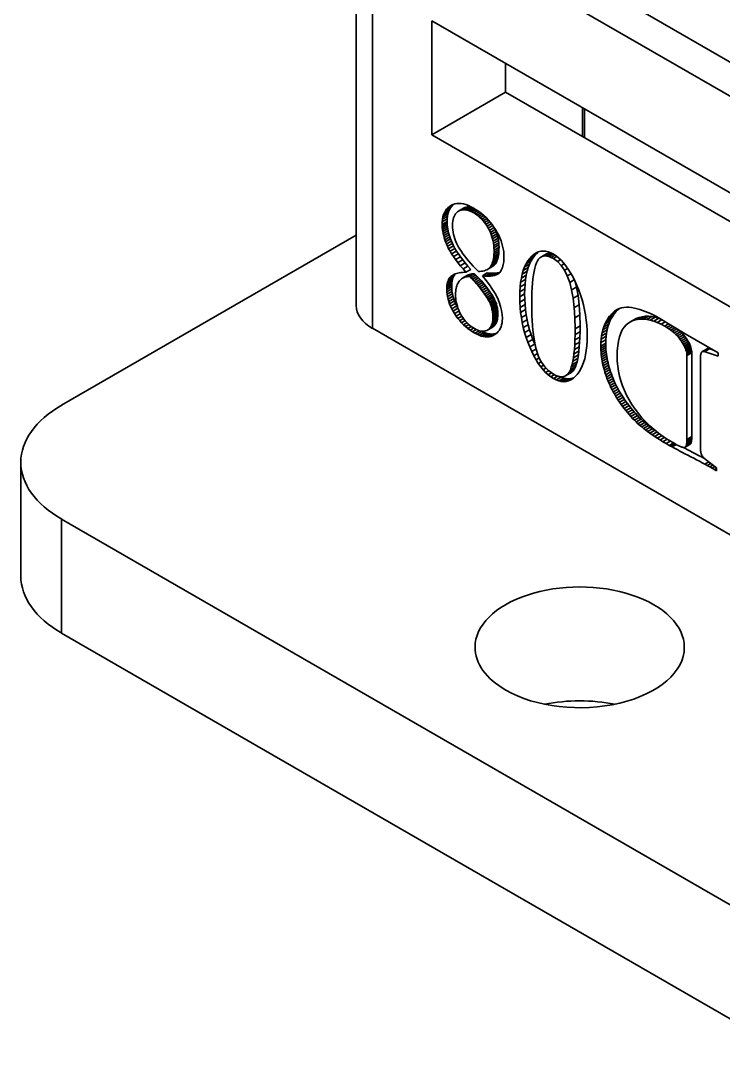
# Model space of a CAD drawing. Header units: millimetres. Extents: x -105 to 105, y -148 to 148.
# Drawn here: x 50.09 to 60.16, y -36.84 to -21.94 of the extents above; entities that cross this region are included whole.
import ezdxf

# ---------------------------------------------------------------- set-up
doc = ezdxf.new("R2010")
doc.units = ezdxf.units.MM
doc.layers.add('粗实线层', color=7, linetype='Continuous', lineweight=35)

msp = doc.modelspace()

# ---------------------------------------------------------------- linework, layer by layer
at = {"layer": '粗实线层', "color": 7, "lineweight": 35, "ltscale": 0.4225}
for p, q in [((54.897, -26.02), (54.897, -19.733)), ((66.233, -25.979), (55.343, -19.692)), ((66.021, -26.346), (55.131, -20.059)), ((55.131, -26.346), (55.131, -20.059)), ((55.98, -23.57), (55.98, -21.937)), ((55.98, -21.937), (65.172, -27.244)), ((57.04, -22.958), (57.04, -22.549)), ((55.98, -23.57), (57.04, -22.958)), ((65.172, -27.653), (57.04, -22.958)), ((58.142, -23.594), (58.142, -23.186)), ((58.172, -23.611), (58.172, -23.203)), ((65.172, -28.877), (55.98, -23.57)), ((56.213, -24.618), (56.283, -24.577)), ((56.235, -24.6), (56.273, -24.577)), ((56.235, -24.6), (56.259, -24.584)), ((56.259, -24.584), (56.286, -24.571)), ((56.264, -24.598), (56.283, -24.577)), ((56.283, -24.577), (56.293, -24.569)), ((56.286, -24.571), (56.313, -24.562)), ((56.313, -24.562), (56.342, -24.557)), ((56.342, -24.557), (56.372, -24.556)), ((56.372, -24.556), (56.404, -24.558)), ((56.404, -24.558), (56.437, -24.563)), ((56.437, -24.563), (56.471, -24.573)), ((56.471, -24.573), (56.506, -24.586)), ((56.506, -24.586), (56.542, -24.603)), ((56.142, -24.747), (56.212, -24.706)), ((56.142, -24.747), (56.151, -24.716)), ((56.151, -24.716), (56.221, -24.675)), ((56.151, -24.716), (56.162, -24.688)), ((56.162, -24.688), (56.233, -24.647)), ((56.162, -24.688), (56.176, -24.662)), ((56.176, -24.662), (56.247, -24.621)), ((56.176, -24.662), (56.193, -24.639)), ((56.193, -24.639), (56.264, -24.598)), ((56.193, -24.639), (56.213, -24.618)), ((56.206, -24.74), (56.212, -24.706)), ((56.212, -24.706), (56.221, -24.675)), ((56.213, -24.618), (56.235, -24.6)), ((56.221, -24.675), (56.233, -24.647)), ((56.233, -24.647), (56.247, -24.621)), ((56.247, -24.621), (56.264, -24.598)), ((56.31, -24.722), (56.301, -24.741)), ((56.322, -24.704), (56.31, -24.722)), ((56.335, -24.689), (56.322, -24.704)), ((56.349, -24.676), (56.335, -24.689)), ((56.366, -24.665), (56.349, -24.676)), ((56.366, -24.665), (56.436, -24.624)), ((56.383, -24.656), (56.366, -24.665)), ((56.383, -24.656), (56.454, -24.615)), ((56.402, -24.65), (56.383, -24.656)), ((56.402, -24.65), (56.473, -24.609)), ((56.422, -24.646), (56.402, -24.65)), ((56.422, -24.646), (56.492, -24.605)), ((56.442, -24.645), (56.422, -24.646)), ((56.454, -24.615), (56.436, -24.624)), ((56.442, -24.645), (56.513, -24.604)), ((56.463, -24.646), (56.442, -24.645)), ((56.473, -24.609), (56.454, -24.615)), ((56.463, -24.646), (56.534, -24.605)), ((56.485, -24.65), (56.463, -24.646)), ((56.492, -24.605), (56.473, -24.609)), ((56.485, -24.65), (56.556, -24.609)), ((56.508, -24.656), (56.485, -24.65)), ((56.513, -24.604), (56.492, -24.605)), ((56.508, -24.656), (56.579, -24.615)), ((56.532, -24.665), (56.508, -24.656)), ((56.534, -24.605), (56.513, -24.604)), ((56.532, -24.665), (56.592, -24.63)), ((56.557, -24.676), (56.532, -24.665)), ((56.556, -24.609), (56.534, -24.605)), ((56.542, -24.603), (56.58, -24.623)), ((56.557, -24.676), (56.614, -24.643)), ((56.583, -24.69), (56.557, -24.676)), ((56.58, -24.623), (56.619, -24.647)), ((56.583, -24.69), (56.637, -24.659)), ((56.607, -24.705), (56.583, -24.69)), ((56.607, -24.705), (56.66, -24.675)), ((56.631, -24.722), (56.607, -24.705)), ((56.619, -24.647), (56.657, -24.672)), ((56.631, -24.722), (56.683, -24.692)), ((56.654, -24.74), (56.631, -24.722)), ((56.654, -24.74), (56.706, -24.71)), ((56.657, -24.672), (56.692, -24.699)), ((56.676, -24.76), (56.729, -24.73)), ((56.692, -24.699), (56.727, -24.728)), ((56.727, -24.728), (56.759, -24.758)), ((56.13, -24.856), (56.201, -24.815)), ((56.13, -24.856), (56.131, -24.817)), ((56.13, -24.881), (56.201, -24.84)), ((56.13, -24.881), (56.13, -24.856)), ((56.132, -24.906), (56.13, -24.881)), ((56.131, -24.817), (56.202, -24.776)), ((56.131, -24.817), (56.135, -24.781)), ((56.132, -24.906), (56.203, -24.865)), ((56.135, -24.781), (56.206, -24.74)), ((56.135, -24.781), (56.142, -24.747)), ((56.201, -24.815), (56.202, -24.776)), ((56.201, -24.84), (56.201, -24.815)), ((56.203, -24.865), (56.201, -24.84)), ((56.202, -24.776), (56.206, -24.74)), ((56.206, -24.892), (56.203, -24.865)), ((56.28, -24.84), (56.279, -24.871)), ((56.279, -24.871), (56.28, -24.903)), ((56.283, -24.812), (56.28, -24.84)), ((56.287, -24.787), (56.283, -24.812)), ((56.293, -24.763), (56.287, -24.787)), ((56.301, -24.741), (56.293, -24.763)), ((56.676, -24.76), (56.654, -24.74)), ((56.698, -24.781), (56.676, -24.76)), ((56.698, -24.781), (56.751, -24.75)), ((56.718, -24.804), (56.698, -24.781)), ((56.718, -24.804), (56.773, -24.772)), ((56.738, -24.828), (56.718, -24.804)), ((56.738, -24.828), (56.795, -24.795)), ((56.756, -24.854), (56.738, -24.828)), ((56.756, -24.854), (56.816, -24.82)), ((56.774, -24.881), (56.756, -24.854)), ((56.759, -24.758), (56.79, -24.79)), ((56.774, -24.881), (56.837, -24.845)), ((56.791, -24.91), (56.774, -24.881)), ((56.79, -24.79), (56.819, -24.823)), ((56.791, -24.91), (56.862, -24.869)), ((56.819, -24.823), (56.847, -24.858)), ((56.847, -24.858), (56.873, -24.895)), ((50.676, -27.448), (54.897, -25.012)), ((56.135, -24.933), (56.132, -24.906)), ((56.135, -24.933), (56.206, -24.892)), ((56.14, -24.96), (56.135, -24.933)), ((56.14, -24.96), (56.21, -24.919)), ((56.145, -24.988), (56.14, -24.96)), ((56.145, -24.988), (56.216, -24.947)), ((56.152, -25.016), (56.145, -24.988)), ((56.152, -25.016), (56.223, -24.975)), ((56.16, -25.045), (56.152, -25.016)), ((56.16, -25.045), (56.231, -25.005)), ((56.21, -24.919), (56.206, -24.892)), ((56.216, -24.947), (56.21, -24.919)), ((56.223, -24.975), (56.216, -24.947)), ((56.231, -25.005), (56.223, -24.975)), ((56.24, -25.035), (56.231, -25.005)), ((56.28, -24.903), (56.283, -24.936)), ((56.283, -24.936), (56.287, -24.968)), ((56.287, -24.968), (56.293, -24.999)), ((56.293, -24.999), (56.301, -25.031)), ((56.301, -25.031), (56.31, -25.062)), ((56.807, -24.94), (56.791, -24.91)), ((56.807, -24.94), (56.878, -24.899)), ((56.821, -24.97), (56.807, -24.94)), ((56.821, -24.97), (56.892, -24.929)), ((56.834, -25.001), (56.821, -24.97)), ((56.834, -25.001), (56.904, -24.96)), ((56.844, -25.032), (56.834, -25.001)), ((56.844, -25.032), (56.915, -24.991)), ((56.853, -25.063), (56.844, -25.032)), ((56.853, -25.063), (56.924, -25.022)), ((56.873, -24.895), (56.898, -24.934)), ((56.892, -24.929), (56.882, -24.909)), ((56.904, -24.96), (56.892, -24.929)), ((56.898, -24.934), (56.92, -24.973)), ((56.915, -24.991), (56.904, -24.96)), ((56.924, -25.022), (56.915, -24.991)), ((56.92, -24.973), (56.941, -25.012)), ((56.932, -25.054), (56.924, -25.022)), ((56.941, -25.012), (56.958, -25.051)), ((56.169, -25.075), (56.16, -25.045)), ((56.169, -25.075), (56.24, -25.035)), ((56.18, -25.106), (56.169, -25.075)), ((56.18, -25.106), (56.251, -25.065)), ((56.192, -25.137), (56.18, -25.106)), ((56.192, -25.137), (56.262, -25.097)), ((56.205, -25.17), (56.192, -25.137)), ((56.205, -25.17), (56.276, -25.129)), ((56.222, -25.204), (56.205, -25.17)), ((56.222, -25.204), (56.293, -25.164)), ((56.251, -25.065), (56.24, -25.035)), ((56.262, -25.097), (56.251, -25.065)), ((56.276, -25.129), (56.262, -25.097)), ((56.293, -25.164), (56.276, -25.129)), ((56.313, -25.2), (56.293, -25.164)), ((56.31, -25.062), (56.322, -25.093)), ((56.322, -25.093), (56.335, -25.123)), ((56.335, -25.123), (56.349, -25.153)), ((56.349, -25.153), (56.366, -25.183)), ((56.861, -25.095), (56.853, -25.063)), ((56.861, -25.095), (56.932, -25.054)), ((56.867, -25.127), (56.861, -25.095)), ((56.867, -25.127), (56.937, -25.086)), ((56.871, -25.159), (56.867, -25.127)), ((56.871, -25.159), (56.942, -25.118)), ((56.873, -25.192), (56.871, -25.159)), ((56.873, -25.192), (56.944, -25.151)), ((56.937, -25.086), (56.932, -25.054)), ((56.942, -25.118), (56.937, -25.086)), ((56.944, -25.151), (56.942, -25.118)), ((56.945, -25.184), (56.944, -25.151)), ((56.958, -25.051), (56.974, -25.09)), ((56.974, -25.09), (56.987, -25.129)), ((56.987, -25.129), (56.997, -25.168)), ((56.997, -25.168), (57.006, -25.207)), ((56.243, -25.241), (56.222, -25.204)), ((56.243, -25.241), (56.313, -25.2)), ((56.266, -25.278), (56.243, -25.241)), ((56.266, -25.278), (56.337, -25.238)), ((56.292, -25.318), (56.266, -25.278)), ((56.292, -25.318), (56.363, -25.277)), ((56.322, -25.359), (56.292, -25.318)), ((56.337, -25.238), (56.313, -25.2)), ((56.322, -25.359), (56.392, -25.319)), ((56.363, -25.277), (56.337, -25.238)), ((56.392, -25.319), (56.363, -25.277)), ((56.366, -25.183), (56.384, -25.213)), ((56.384, -25.213), (56.405, -25.245)), ((56.425, -25.362), (56.392, -25.319)), ((56.405, -25.245), (56.428, -25.277)), ((56.428, -25.277), (56.453, -25.31)), ((56.453, -25.31), (56.48, -25.344)), ((56.861, -25.368), (56.932, -25.327)), ((56.866, -25.343), (56.937, -25.302)), ((56.866, -25.343), (56.869, -25.316)), ((56.869, -25.316), (56.94, -25.276)), ((56.869, -25.316), (56.872, -25.288)), ((56.872, -25.288), (56.943, -25.247)), ((56.872, -25.288), (56.874, -25.257)), ((56.874, -25.225), (56.873, -25.192)), ((56.874, -25.225), (56.945, -25.184)), ((56.874, -25.257), (56.944, -25.217)), ((56.874, -25.257), (56.874, -25.225)), ((56.926, -25.35), (56.932, -25.327)), ((56.932, -25.327), (56.937, -25.302)), ((56.937, -25.302), (56.94, -25.276)), ((56.94, -25.276), (56.943, -25.247)), ((56.943, -25.247), (56.944, -25.217)), ((56.944, -25.217), (56.945, -25.184)), ((57.006, -25.207), (57.012, -25.246)), ((57.012, -25.246), (57.015, -25.285)), ((57.015, -25.285), (57.016, -25.324)), ((57.016, -25.324), (57.016, -25.347)), ((57.385, -25.343), (57.456, -25.303)), ((57.385, -25.343), (57.414, -25.312)), ((57.414, -25.312), (57.485, -25.271)), ((57.414, -25.312), (57.444, -25.286)), ((57.428, -25.339), (57.456, -25.303)), ((57.444, -25.286), (57.493, -25.258)), ((57.444, -25.286), (57.476, -25.265)), ((57.456, -25.303), (57.485, -25.271)), ((57.476, -25.265), (57.508, -25.251)), ((57.485, -25.271), (57.508, -25.251)), ((57.508, -25.251), (57.542, -25.242)), ((57.553, -25.32), (57.532, -25.334)), ((57.542, -25.242), (57.576, -25.239)), ((57.553, -25.32), (57.624, -25.279)), ((57.577, -25.311), (57.553, -25.32)), ((57.576, -25.239), (57.612, -25.242)), ((57.577, -25.311), (57.647, -25.271)), ((57.602, -25.308), (57.577, -25.311)), ((57.602, -25.308), (57.673, -25.267)), ((57.63, -25.31), (57.602, -25.308)), ((57.612, -25.242), (57.649, -25.25)), ((57.647, -25.271), (57.624, -25.279)), ((57.63, -25.31), (57.7, -25.269)), ((57.659, -25.317), (57.63, -25.31)), ((57.673, -25.267), (57.647, -25.271)), ((57.649, -25.25), (57.686, -25.264)), ((57.659, -25.317), (57.72, -25.282)), ((57.691, -25.329), (57.659, -25.317)), ((57.7, -25.269), (57.673, -25.267)), ((57.686, -25.264), (57.725, -25.284)), ((57.691, -25.329), (57.746, -25.297)), ((57.725, -25.347), (57.691, -25.329)), ((57.725, -25.284), (57.763, -25.308)), ((57.725, -25.347), (57.775, -25.318)), ((57.763, -25.308), (57.799, -25.337)), ((56.354, -25.403), (56.322, -25.359)), ((56.354, -25.403), (56.425, -25.362)), ((56.39, -25.448), (56.354, -25.403)), ((56.39, -25.448), (56.461, -25.407)), ((56.429, -25.494), (56.39, -25.448)), ((56.461, -25.407), (56.425, -25.362)), ((56.429, -25.494), (56.5, -25.453)), ((56.5, -25.453), (56.461, -25.407)), ((56.48, -25.344), (56.509, -25.379)), ((56.542, -25.502), (56.5, -25.453)), ((56.509, -25.379), (56.541, -25.416)), ((56.541, -25.416), (56.575, -25.453)), ((56.575, -25.453), (56.611, -25.491)), ((56.769, -25.506), (56.84, -25.465)), ((56.785, -25.497), (56.855, -25.456)), ((56.798, -25.487), (56.869, -25.446)), ((56.798, -25.487), (56.811, -25.475)), ((56.811, -25.475), (56.882, -25.434)), ((56.811, -25.475), (56.822, -25.462)), ((56.822, -25.462), (56.893, -25.421)), ((56.822, -25.462), (56.832, -25.447)), ((56.832, -25.447), (56.903, -25.406)), ((56.832, -25.447), (56.841, -25.43)), ((56.84, -25.465), (56.855, -25.456)), ((56.841, -25.43), (56.912, -25.389)), ((56.841, -25.43), (56.849, -25.411)), ((56.849, -25.411), (56.919, -25.37)), ((56.849, -25.411), (56.855, -25.39)), ((56.855, -25.39), (56.926, -25.35)), ((56.855, -25.39), (56.861, -25.368)), ((56.855, -25.456), (56.869, -25.446)), ((56.861, -25.368), (56.866, -25.343)), ((56.869, -25.446), (56.882, -25.434)), ((56.882, -25.434), (56.893, -25.421)), ((56.893, -25.421), (56.903, -25.406)), ((56.903, -25.406), (56.912, -25.389)), ((56.912, -25.389), (56.919, -25.37)), ((56.919, -25.37), (56.926, -25.35)), ((56.993, -25.473), (56.986, -25.492)), ((56.999, -25.453), (56.993, -25.473)), ((57.005, -25.433), (56.999, -25.453)), ((57.009, -25.413), (57.005, -25.433)), ((57.012, -25.391), (57.009, -25.413)), ((57.014, -25.369), (57.012, -25.391)), ((57.016, -25.347), (57.014, -25.369)), ((57.293, -25.515), (57.312, -25.466)), ((57.293, -25.515), (57.364, -25.474)), ((57.312, -25.466), (57.333, -25.421)), ((57.312, -25.466), (57.383, -25.425)), ((57.333, -25.421), (57.358, -25.38)), ((57.333, -25.421), (57.404, -25.38)), ((57.348, -25.527), (57.364, -25.474)), ((57.358, -25.38), (57.428, -25.339)), ((57.358, -25.38), (57.385, -25.343)), ((57.364, -25.474), (57.383, -25.425)), ((57.383, -25.425), (57.404, -25.38)), ((57.404, -25.38), (57.428, -25.339)), ((57.469, -25.443), (57.458, -25.483)), ((57.482, -25.408), (57.469, -25.443)), ((57.497, -25.378), (57.482, -25.408)), ((57.513, -25.353), (57.497, -25.378)), ((57.532, -25.334), (57.513, -25.353)), ((57.784, -25.389), (57.725, -25.347)), ((57.784, -25.389), (57.828, -25.364)), ((57.837, -25.444), (57.784, -25.389)), ((57.799, -25.337), (57.835, -25.37)), ((57.835, -25.37), (57.87, -25.408)), ((57.837, -25.444), (57.879, -25.42)), ((57.883, -25.513), (57.837, -25.444)), ((57.87, -25.408), (57.904, -25.45)), ((57.904, -25.45), (57.937, -25.498)), ((56.214, -25.666), (56.285, -25.625)), ((56.222, -25.647), (56.293, -25.606)), ((56.231, -25.63), (56.302, -25.589)), ((56.231, -25.63), (56.242, -25.615)), ((56.242, -25.615), (56.312, -25.575)), ((56.242, -25.615), (56.254, -25.603)), ((56.254, -25.603), (56.317, -25.566)), ((56.254, -25.603), (56.267, -25.592)), ((56.267, -25.592), (56.296, -25.575)), ((56.267, -25.592), (56.282, -25.582)), ((56.278, -25.646), (56.285, -25.625)), ((56.282, -25.582), (56.298, -25.574)), ((56.285, -25.625), (56.293, -25.606)), ((56.293, -25.606), (56.302, -25.589)), ((56.298, -25.574), (56.316, -25.567)), ((56.302, -25.589), (56.312, -25.575)), ((56.312, -25.575), (56.325, -25.562)), ((56.316, -25.567), (56.334, -25.56)), ((56.334, -25.56), (56.354, -25.555)), ((56.354, -25.555), (56.375, -25.55)), ((56.375, -25.55), (56.397, -25.547)), ((56.397, -25.547), (56.421, -25.544)), ((56.423, -25.627), (56.409, -25.636)), ((56.421, -25.544), (56.445, -25.543)), ((56.423, -25.627), (56.494, -25.586)), ((56.437, -25.62), (56.423, -25.627)), ((56.471, -25.543), (56.429, -25.494)), ((56.437, -25.62), (56.508, -25.579)), ((56.453, -25.614), (56.437, -25.62)), ((56.445, -25.543), (56.471, -25.543)), ((56.453, -25.614), (56.524, -25.573)), ((56.469, -25.61), (56.453, -25.614)), ((56.469, -25.61), (56.54, -25.569)), ((56.486, -25.607), (56.469, -25.61)), ((56.471, -25.543), (56.542, -25.502)), ((56.486, -25.607), (56.557, -25.566)), ((56.504, -25.605), (56.486, -25.607)), ((56.508, -25.579), (56.494, -25.586)), ((56.504, -25.605), (56.575, -25.565)), ((56.523, -25.605), (56.504, -25.605)), ((56.524, -25.573), (56.508, -25.579)), ((56.523, -25.605), (56.594, -25.565)), ((56.543, -25.624), (56.523, -25.605)), ((56.54, -25.569), (56.524, -25.573)), ((56.557, -25.566), (56.54, -25.569)), ((56.543, -25.624), (56.614, -25.583)), ((56.563, -25.643), (56.543, -25.624)), ((56.575, -25.565), (56.557, -25.566)), ((56.563, -25.643), (56.634, -25.602)), ((56.594, -25.565), (56.575, -25.565)), ((56.583, -25.663), (56.653, -25.623)), ((56.614, -25.583), (56.594, -25.565)), ((56.611, -25.491), (56.649, -25.53)), ((56.634, -25.602), (56.614, -25.583)), ((56.653, -25.623), (56.634, -25.602)), ((56.649, -25.53), (56.672, -25.53)), ((56.673, -25.644), (56.653, -25.623)), ((56.672, -25.53), (56.695, -25.528)), ((56.695, -25.528), (56.715, -25.525)), ((56.706, -25.593), (56.777, -25.552)), ((56.747, -25.596), (56.706, -25.593)), ((56.706, -25.593), (56.76, -25.659)), ((56.715, -25.525), (56.735, -25.52)), ((56.735, -25.52), (56.753, -25.514)), ((56.747, -25.596), (56.818, -25.555)), ((56.785, -25.597), (56.747, -25.596)), ((56.753, -25.514), (56.769, -25.506)), ((56.769, -25.506), (56.785, -25.497)), ((56.818, -25.555), (56.777, -25.552)), ((56.785, -25.497), (56.798, -25.487)), ((56.785, -25.597), (56.856, -25.556)), ((56.82, -25.596), (56.785, -25.597)), ((56.856, -25.556), (56.818, -25.555)), ((56.82, -25.596), (56.891, -25.555)), ((56.852, -25.593), (56.82, -25.596)), ((56.852, -25.593), (56.922, -25.552)), ((56.879, -25.587), (56.852, -25.593)), ((56.891, -25.555), (56.856, -25.556)), ((56.879, -25.587), (56.95, -25.546)), ((56.904, -25.579), (56.879, -25.587)), ((56.922, -25.552), (56.891, -25.555)), ((56.904, -25.579), (56.946, -25.555)), ((56.925, -25.57), (56.904, -25.579)), ((56.95, -25.546), (56.922, -25.552)), ((56.943, -25.558), (56.925, -25.57)), ((56.958, -25.544), (56.943, -25.558)), ((56.958, -25.544), (56.95, -25.546)), ((56.969, -25.527), (56.958, -25.544)), ((56.978, -25.51), (56.969, -25.527)), ((56.986, -25.492), (56.978, -25.51)), ((57.254, -25.686), (57.265, -25.625)), ((57.265, -25.625), (57.277, -25.568)), ((57.265, -25.625), (57.335, -25.584)), ((57.277, -25.568), (57.293, -25.515)), ((57.277, -25.568), (57.348, -25.527)), ((57.325, -25.645), (57.335, -25.584)), ((57.335, -25.584), (57.348, -25.527)), ((57.439, -25.579), (57.431, -25.635)), ((57.448, -25.529), (57.439, -25.579)), ((57.458, -25.483), (57.448, -25.529)), ((57.883, -25.513), (57.929, -25.486)), ((57.924, -25.594), (57.883, -25.513)), ((57.924, -25.594), (57.977, -25.563)), ((57.958, -25.688), (57.924, -25.594)), ((57.937, -25.498), (57.97, -25.549)), ((57.97, -25.549), (58.001, -25.605)), ((58.001, -25.605), (58.032, -25.666)), ((56.196, -25.789), (56.267, -25.748)), ((56.196, -25.789), (56.197, -25.76)), ((56.197, -25.76), (56.268, -25.719)), ((56.197, -25.76), (56.199, -25.734)), ((56.199, -25.734), (56.27, -25.693)), ((56.199, -25.734), (56.203, -25.709)), ((56.203, -25.709), (56.273, -25.668)), ((56.203, -25.709), (56.208, -25.686)), ((56.208, -25.686), (56.278, -25.646)), ((56.208, -25.686), (56.214, -25.666)), ((56.214, -25.666), (56.222, -25.647)), ((56.222, -25.647), (56.231, -25.63)), ((56.267, -25.748), (56.268, -25.719)), ((56.268, -25.782), (56.267, -25.748)), ((56.268, -25.719), (56.27, -25.693)), ((56.27, -25.693), (56.273, -25.668)), ((56.273, -25.668), (56.278, -25.646)), ((56.33, -25.772), (56.327, -25.792)), ((56.335, -25.753), (56.33, -25.772)), ((56.341, -25.735), (56.335, -25.753)), ((56.347, -25.717), (56.341, -25.735)), ((56.355, -25.701), (56.347, -25.717)), ((56.364, -25.686), (56.355, -25.701)), ((56.374, -25.671), (56.364, -25.686)), ((56.385, -25.658), (56.374, -25.671)), ((56.397, -25.646), (56.385, -25.658)), ((56.409, -25.636), (56.397, -25.646)), ((56.583, -25.663), (56.563, -25.643)), ((56.602, -25.684), (56.583, -25.663)), ((56.602, -25.684), (56.673, -25.644)), ((56.622, -25.706), (56.602, -25.684)), ((56.622, -25.706), (56.693, -25.665)), ((56.642, -25.729), (56.622, -25.706)), ((56.642, -25.729), (56.712, -25.688)), ((56.661, -25.752), (56.642, -25.729)), ((56.661, -25.752), (56.732, -25.712)), ((56.68, -25.777), (56.661, -25.752)), ((56.693, -25.665), (56.673, -25.644)), ((56.68, -25.777), (56.751, -25.736)), ((56.7, -25.802), (56.68, -25.777)), ((56.712, -25.688), (56.693, -25.665)), ((56.7, -25.802), (56.77, -25.761)), ((56.732, -25.712), (56.712, -25.688)), ((56.751, -25.736), (56.732, -25.712)), ((56.77, -25.761), (56.751, -25.736)), ((56.76, -25.659), (56.809, -25.723)), ((56.79, -25.787), (56.77, -25.761)), ((56.809, -25.723), (56.852, -25.787)), ((57.243, -25.821), (57.247, -25.751)), ((57.247, -25.751), (57.254, -25.686)), ((57.247, -25.751), (57.318, -25.711)), ((57.254, -25.686), (57.325, -25.645)), ((57.314, -25.78), (57.318, -25.711)), ((57.318, -25.711), (57.325, -25.645)), ((57.421, -25.763), (57.417, -25.835)), ((57.425, -25.697), (57.421, -25.763)), ((57.431, -25.635), (57.425, -25.697)), ((57.958, -25.688), (58.029, -25.647)), ((57.986, -25.795), (57.958, -25.688)), ((57.986, -25.795), (58.057, -25.754)), ((58.032, -25.666), (58.062, -25.731)), ((58.057, -25.754), (58.036, -25.675)), ((58.078, -25.874), (58.057, -25.754)), ((58.062, -25.731), (58.09, -25.799)), ((56.197, -25.823), (56.196, -25.789)), ((56.197, -25.823), (56.268, -25.782)), ((56.201, -25.857), (56.197, -25.823)), ((56.201, -25.857), (56.271, -25.816)), ((56.206, -25.891), (56.201, -25.857)), ((56.206, -25.891), (56.277, -25.85)), ((56.214, -25.926), (56.206, -25.891)), ((56.214, -25.926), (56.285, -25.885)), ((56.224, -25.96), (56.214, -25.926)), ((56.224, -25.96), (56.295, -25.919)), ((56.271, -25.816), (56.268, -25.782)), ((56.277, -25.85), (56.271, -25.816)), ((56.285, -25.885), (56.277, -25.85)), ((56.295, -25.919), (56.285, -25.885)), ((56.307, -25.954), (56.295, -25.919)), ((56.324, -25.814), (56.322, -25.836)), ((56.322, -25.836), (56.322, -25.859)), ((56.322, -25.859), (56.323, -25.888)), ((56.323, -25.888), (56.325, -25.916)), ((56.327, -25.792), (56.324, -25.814)), ((56.325, -25.916), (56.328, -25.945)), ((56.719, -25.828), (56.7, -25.802)), ((56.719, -25.828), (56.79, -25.787)), ((56.737, -25.854), (56.719, -25.828)), ((56.737, -25.854), (56.808, -25.813)), ((56.754, -25.879), (56.737, -25.854)), ((56.754, -25.879), (56.825, -25.838)), ((56.77, -25.902), (56.754, -25.879)), ((56.77, -25.902), (56.84, -25.861)), ((56.784, -25.925), (56.77, -25.902)), ((56.784, -25.925), (56.854, -25.884)), ((56.796, -25.946), (56.784, -25.925)), ((56.808, -25.813), (56.79, -25.787)), ((56.796, -25.946), (56.867, -25.906)), ((56.807, -25.967), (56.878, -25.926)), ((56.825, -25.838), (56.808, -25.813)), ((56.84, -25.861), (56.825, -25.838)), ((56.854, -25.884), (56.84, -25.861)), ((56.852, -25.787), (56.889, -25.849)), ((56.867, -25.906), (56.854, -25.884)), ((56.878, -25.926), (56.867, -25.906)), ((56.887, -25.945), (56.878, -25.926)), ((56.889, -25.849), (56.921, -25.911)), ((56.921, -25.911), (56.947, -25.972)), ((57.242, -25.894), (57.243, -25.821)), ((57.242, -25.894), (57.312, -25.853)), ((57.243, -25.97), (57.242, -25.894)), ((57.243, -25.821), (57.314, -25.78)), ((57.312, -25.853), (57.314, -25.78)), ((57.314, -25.929), (57.312, -25.853)), ((57.417, -25.835), (57.415, -25.912)), ((57.415, -25.912), (57.415, -25.994)), ((58.008, -25.915), (57.986, -25.795)), ((58.008, -25.915), (58.078, -25.874)), ((58.023, -26.048), (58.008, -25.915)), ((58.094, -26.007), (58.078, -25.874)), ((58.09, -25.799), (58.115, -25.868)), ((58.115, -25.868), (58.137, -25.938)), ((56.236, -25.995), (56.224, -25.96)), ((56.236, -25.995), (56.307, -25.954)), ((56.251, -26.03), (56.236, -25.995)), ((56.251, -26.03), (56.322, -25.989)), ((56.268, -26.065), (56.251, -26.03)), ((56.268, -26.065), (56.338, -26.024)), ((56.286, -26.1), (56.268, -26.065)), ((56.286, -26.1), (56.357, -26.059)), ((56.322, -25.989), (56.307, -25.954)), ((56.338, -26.024), (56.322, -25.989)), ((56.328, -25.945), (56.333, -25.973)), ((56.333, -25.973), (56.34, -26.001)), ((56.357, -26.059), (56.338, -26.024)), ((56.34, -26.001), (56.348, -26.03)), ((56.348, -26.03), (56.357, -26.057)), ((56.357, -26.057), (56.368, -26.085)), ((56.807, -25.967), (56.796, -25.946)), ((56.817, -25.986), (56.807, -25.967)), ((56.817, -25.986), (56.887, -25.945)), ((56.825, -26.005), (56.817, -25.986)), ((56.825, -26.005), (56.895, -25.964)), ((56.831, -26.022), (56.825, -26.005)), ((56.831, -26.022), (56.902, -25.981)), ((56.836, -26.038), (56.831, -26.022)), ((56.836, -26.038), (56.907, -25.997)), ((56.84, -26.053), (56.836, -26.038)), ((56.84, -26.053), (56.911, -26.013)), ((56.844, -26.069), (56.84, -26.053)), ((56.844, -26.069), (56.915, -26.028)), ((56.847, -26.084), (56.844, -26.069)), ((56.847, -26.084), (56.918, -26.043)), ((56.85, -26.099), (56.921, -26.058)), ((56.852, -26.114), (56.923, -26.073)), ((56.895, -25.964), (56.887, -25.945)), ((56.902, -25.981), (56.895, -25.964)), ((56.907, -25.997), (56.902, -25.981)), ((56.911, -26.013), (56.907, -25.997)), ((56.915, -26.028), (56.911, -26.013)), ((56.918, -26.043), (56.915, -26.028)), ((56.921, -26.058), (56.918, -26.043)), ((56.923, -26.073), (56.921, -26.058)), ((56.925, -26.087), (56.923, -26.073)), ((56.947, -25.972), (56.967, -26.031)), ((56.967, -26.031), (56.981, -26.09)), ((57.243, -25.97), (57.314, -25.929)), ((57.247, -26.045), (57.243, -25.97)), ((57.247, -26.045), (57.318, -26.004)), ((57.254, -26.119), (57.247, -26.045)), ((57.318, -26.004), (57.314, -25.929)), ((57.325, -26.078), (57.318, -26.004)), ((57.415, -25.994), (57.415, -26.077)), ((58.023, -26.048), (58.094, -26.007)), ((58.033, -26.194), (58.023, -26.048)), ((58.103, -26.153), (58.094, -26.007)), ((58.137, -25.938), (58.156, -26.009)), ((58.156, -26.009), (58.172, -26.081)), ((58.607, -26.096), (58.654, -26.069)), ((58.637, -26.077), (58.668, -26.063)), ((58.649, -26.079), (58.67, -26.062)), ((58.668, -26.063), (58.701, -26.052)), ((58.701, -26.052), (58.735, -26.045)), ((58.735, -26.045), (58.771, -26.042)), ((58.771, -26.042), (58.808, -26.044)), ((58.808, -26.044), (58.846, -26.049)), ((58.846, -26.049), (58.886, -26.057)), ((58.886, -26.057), (58.925, -26.066)), ((58.925, -26.066), (58.963, -26.077)), ((56.308, -26.135), (56.286, -26.1)), ((56.308, -26.135), (56.378, -26.094)), ((56.331, -26.17), (56.308, -26.135)), ((56.331, -26.17), (56.391, -26.135)), ((56.355, -26.203), (56.331, -26.17)), ((56.355, -26.203), (56.412, -26.17)), ((56.381, -26.234), (56.355, -26.203)), ((56.368, -26.085), (56.38, -26.113)), ((56.38, -26.113), (56.394, -26.14)), ((56.381, -26.234), (56.434, -26.204)), ((56.394, -26.14), (56.409, -26.167)), ((56.409, -26.167), (56.425, -26.192)), ((56.425, -26.192), (56.443, -26.216)), ((56.443, -26.216), (56.461, -26.239)), ((56.85, -26.099), (56.847, -26.084)), ((56.852, -26.114), (56.85, -26.099)), ((56.851, -26.257), (56.922, -26.216)), ((56.854, -26.128), (56.852, -26.114)), ((56.854, -26.128), (56.925, -26.087)), ((56.856, -26.142), (56.854, -26.128)), ((56.855, -26.235), (56.925, -26.194)), ((56.855, -26.235), (56.857, -26.21)), ((56.856, -26.142), (56.926, -26.102)), ((56.857, -26.157), (56.856, -26.142)), ((56.857, -26.157), (56.927, -26.116)), ((56.857, -26.171), (56.928, -26.13)), ((56.857, -26.171), (56.857, -26.157)), ((56.857, -26.21), (56.928, -26.17)), ((56.858, -26.184), (56.857, -26.171)), ((56.857, -26.21), (56.858, -26.184)), ((56.858, -26.184), (56.928, -26.144)), ((56.917, -26.237), (56.922, -26.216)), ((56.922, -26.216), (56.925, -26.194)), ((56.926, -26.102), (56.925, -26.087)), ((56.925, -26.194), (56.928, -26.17)), ((56.927, -26.116), (56.926, -26.102)), ((56.928, -26.13), (56.927, -26.116)), ((56.928, -26.144), (56.928, -26.13)), ((56.928, -26.17), (56.928, -26.144)), ((56.981, -26.09), (56.99, -26.148)), ((56.99, -26.148), (56.993, -26.205)), ((56.993, -26.205), (56.992, -26.238)), ((57.254, -26.119), (57.325, -26.078)), ((57.265, -26.192), (57.254, -26.119)), ((57.265, -26.192), (57.335, -26.151)), ((57.277, -26.264), (57.265, -26.192)), ((57.277, -26.264), (57.348, -26.223)), ((57.335, -26.151), (57.325, -26.078)), ((57.348, -26.223), (57.335, -26.151)), ((57.364, -26.295), (57.348, -26.223)), ((57.415, -26.077), (57.417, -26.157)), ((57.417, -26.157), (57.421, -26.232)), ((58.033, -26.194), (58.103, -26.153)), ((58.036, -26.353), (58.033, -26.194)), ((58.106, -26.312), (58.103, -26.153)), ((58.172, -26.081), (58.185, -26.153)), ((58.185, -26.153), (58.195, -26.227)), ((58.482, -26.247), (58.553, -26.207)), ((58.482, -26.247), (58.503, -26.212)), ((58.503, -26.212), (58.574, -26.171)), ((58.503, -26.212), (58.526, -26.178)), ((58.526, -26.178), (58.597, -26.137)), ((58.526, -26.178), (58.552, -26.146)), ((58.534, -26.244), (58.553, -26.207)), ((58.552, -26.146), (58.622, -26.106)), ((58.552, -26.146), (58.579, -26.119)), ((58.553, -26.207), (58.574, -26.171)), ((58.574, -26.171), (58.597, -26.137)), ((58.579, -26.119), (58.649, -26.079)), ((58.579, -26.119), (58.607, -26.096)), ((58.597, -26.137), (58.622, -26.106)), ((58.607, -26.096), (58.637, -26.077)), ((58.622, -26.106), (58.649, -26.079)), ((58.804, -26.266), (58.875, -26.225)), ((58.843, -26.245), (58.913, -26.204)), ((58.913, -26.204), (58.875, -26.225)), ((58.884, -26.23), (58.955, -26.189)), ((58.927, -26.22), (58.884, -26.23)), ((58.955, -26.189), (58.913, -26.204)), ((58.927, -26.22), (58.998, -26.179)), ((58.972, -26.214), (58.927, -26.22)), ((58.998, -26.179), (58.955, -26.189)), ((58.963, -26.077), (59.002, -26.09)), ((58.972, -26.214), (59.043, -26.174)), ((59.018, -26.214), (58.972, -26.214)), ((59.043, -26.174), (58.998, -26.179)), ((59.002, -26.09), (59.04, -26.103)), ((59.018, -26.214), (59.088, -26.173)), ((59.065, -26.218), (59.018, -26.214)), ((59.04, -26.103), (59.078, -26.118)), ((59.088, -26.173), (59.043, -26.174)), ((59.065, -26.218), (59.135, -26.178)), ((59.113, -26.228), (59.065, -26.218)), ((59.078, -26.118), (59.116, -26.135)), ((59.135, -26.178), (59.088, -26.173)), ((59.113, -26.228), (59.184, -26.187)), ((59.116, -26.135), (59.153, -26.153)), ((59.184, -26.187), (59.135, -26.178)), ((59.153, -26.153), (59.191, -26.172)), ((59.163, -26.242), (59.234, -26.201)), ((59.234, -26.201), (59.184, -26.187)), ((59.191, -26.172), (59.228, -26.193)), ((59.214, -26.261), (59.285, -26.22)), ((59.228, -26.193), (59.612, -26.425)), ((59.256, -26.21), (59.234, -26.201)), ((66.021, -32.633), (55.131, -26.346)), ((56.408, -26.265), (56.381, -26.234)), ((56.408, -26.265), (56.458, -26.236)), ((56.436, -26.294), (56.408, -26.265)), ((56.436, -26.294), (56.485, -26.265)), ((56.466, -26.321), (56.436, -26.294)), ((56.461, -26.239), (56.48, -26.26)), ((56.466, -26.321), (56.515, -26.293)), ((56.497, -26.347), (56.466, -26.321)), ((56.48, -26.26), (56.501, -26.281)), ((56.497, -26.347), (56.546, -26.318)), ((56.53, -26.371), (56.497, -26.347)), ((56.501, -26.281), (56.523, -26.3)), ((56.523, -26.3), (56.545, -26.318)), ((56.53, -26.371), (56.581, -26.342)), ((56.564, -26.394), (56.53, -26.371)), ((56.545, -26.318), (56.569, -26.335)), ((56.564, -26.394), (56.618, -26.363)), ((56.569, -26.335), (56.594, -26.35)), ((56.594, -26.35), (56.617, -26.362)), ((56.617, -26.362), (56.639, -26.372)), ((56.639, -26.372), (56.66, -26.38)), ((56.769, -26.376), (56.784, -26.368)), ((56.784, -26.368), (56.855, -26.327)), ((56.784, -26.368), (56.798, -26.357)), ((56.798, -26.357), (56.869, -26.316)), ((56.798, -26.357), (56.811, -26.345)), ((56.811, -26.345), (56.881, -26.304)), ((56.811, -26.345), (56.822, -26.331)), ((56.822, -26.331), (56.892, -26.29)), ((56.822, -26.331), (56.831, -26.315)), ((56.831, -26.315), (56.902, -26.274)), ((56.831, -26.315), (56.839, -26.297)), ((56.839, -26.297), (56.91, -26.256)), ((56.839, -26.297), (56.846, -26.278)), ((56.846, -26.278), (56.917, -26.237)), ((56.846, -26.278), (56.851, -26.257)), ((56.851, -26.257), (56.855, -26.235)), ((56.855, -26.327), (56.869, -26.316)), ((56.869, -26.316), (56.881, -26.304)), ((56.881, -26.304), (56.892, -26.29)), ((56.892, -26.29), (56.902, -26.274)), ((56.902, -26.274), (56.91, -26.256)), ((56.91, -26.256), (56.917, -26.237)), ((56.95, -26.371), (56.935, -26.392)), ((56.963, -26.349), (56.95, -26.371)), ((56.974, -26.324), (56.963, -26.349)), ((56.982, -26.297), (56.974, -26.324)), ((56.988, -26.269), (56.982, -26.297)), ((56.992, -26.238), (56.988, -26.269)), ((57.293, -26.336), (57.277, -26.264)), ((57.293, -26.336), (57.364, -26.295)), ((57.312, -26.406), (57.293, -26.336)), ((57.312, -26.406), (57.383, -26.366)), ((57.383, -26.366), (57.364, -26.295)), ((57.404, -26.435), (57.383, -26.366)), ((57.421, -26.232), (57.425, -26.304)), ((57.425, -26.304), (57.431, -26.373)), ((57.431, -26.373), (57.439, -26.437)), ((58.035, -26.435), (58.036, -26.353)), ((58.036, -26.353), (58.106, -26.312)), ((58.106, -26.394), (58.106, -26.312)), ((58.195, -26.227), (58.203, -26.301)), ((58.203, -26.301), (58.207, -26.376)), ((58.423, -26.409), (58.434, -26.366)), ((58.423, -26.409), (58.493, -26.368)), ((58.434, -26.366), (58.447, -26.325)), ((58.434, -26.366), (58.505, -26.325)), ((58.447, -26.325), (58.518, -26.284)), ((58.447, -26.325), (58.463, -26.285)), ((58.463, -26.285), (58.534, -26.244)), ((58.463, -26.285), (58.482, -26.247)), ((58.485, -26.413), (58.493, -26.368)), ((58.493, -26.368), (58.505, -26.325)), ((58.505, -26.325), (58.518, -26.284)), ((58.518, -26.284), (58.534, -26.244)), ((58.712, -26.368), (58.689, -26.415)), ((58.738, -26.327), (58.712, -26.368)), ((58.769, -26.294), (58.738, -26.327)), ((58.804, -26.266), (58.769, -26.294)), ((58.843, -26.245), (58.804, -26.266)), ((58.884, -26.23), (58.843, -26.245)), ((59.163, -26.242), (59.113, -26.228)), ((59.214, -26.261), (59.163, -26.242)), ((59.267, -26.285), (59.214, -26.261)), ((59.267, -26.285), (59.325, -26.251)), ((59.32, -26.314), (59.267, -26.285)), ((59.32, -26.314), (59.376, -26.282)), ((59.35, -26.333), (59.32, -26.314)), ((59.35, -26.333), (59.406, -26.3)), ((59.379, -26.351), (59.35, -26.333)), ((59.379, -26.351), (59.436, -26.319)), ((59.406, -26.371), (59.379, -26.351)), ((59.406, -26.371), (59.466, -26.337)), ((59.432, -26.391), (59.406, -26.371)), ((59.432, -26.391), (59.495, -26.354)), ((59.456, -26.412), (59.527, -26.371)), ((56.599, -26.416), (56.564, -26.394)), ((56.599, -26.416), (56.661, -26.38)), ((56.631, -26.432), (56.599, -26.416)), ((56.631, -26.432), (56.701, -26.392)), ((56.661, -26.446), (56.631, -26.432)), ((56.66, -26.38), (56.681, -26.385)), ((56.661, -26.446), (56.732, -26.405)), ((56.691, -26.456), (56.661, -26.446)), ((56.681, -26.385), (56.7, -26.388)), ((56.691, -26.456), (56.761, -26.416)), ((56.72, -26.464), (56.691, -26.456)), ((56.701, -26.392), (56.692, -26.387)), ((56.7, -26.388), (56.718, -26.389)), ((56.732, -26.405), (56.701, -26.392)), ((56.718, -26.389), (56.736, -26.387)), ((56.72, -26.464), (56.79, -26.423)), ((56.748, -26.468), (56.72, -26.464)), ((56.761, -26.416), (56.732, -26.405)), ((56.736, -26.387), (56.753, -26.383)), ((56.748, -26.468), (56.818, -26.427)), ((56.775, -26.469), (56.748, -26.468)), ((56.753, -26.383), (56.769, -26.376)), ((56.79, -26.423), (56.761, -26.416)), ((56.775, -26.469), (56.846, -26.428)), ((56.801, -26.467), (56.775, -26.469)), ((56.818, -26.427), (56.79, -26.423)), ((56.801, -26.467), (56.872, -26.426)), ((56.827, -26.461), (56.801, -26.467)), ((56.846, -26.428), (56.818, -26.427)), ((56.827, -26.461), (56.897, -26.42)), ((56.851, -26.453), (56.827, -26.461)), ((56.872, -26.426), (56.846, -26.428)), ((56.851, -26.453), (56.9, -26.424)), ((56.875, -26.441), (56.851, -26.453)), ((56.897, -26.42), (56.872, -26.426)), ((56.898, -26.427), (56.875, -26.441)), ((56.911, -26.416), (56.897, -26.42)), ((56.918, -26.41), (56.898, -26.427)), ((56.935, -26.392), (56.918, -26.41)), ((57.333, -26.476), (57.312, -26.406)), ((57.333, -26.476), (57.404, -26.435)), ((57.358, -26.545), (57.333, -26.476)), ((57.358, -26.545), (57.428, -26.504)), ((57.428, -26.504), (57.404, -26.435)), ((57.456, -26.573), (57.428, -26.504)), ((57.439, -26.437), (57.448, -26.499)), ((57.448, -26.499), (57.458, -26.556)), ((58.03, -26.584), (58.033, -26.512)), ((58.033, -26.512), (58.035, -26.435)), ((58.033, -26.512), (58.104, -26.471)), ((58.035, -26.435), (58.106, -26.394)), ((58.1, -26.543), (58.104, -26.471)), ((58.104, -26.471), (58.106, -26.394)), ((58.207, -26.376), (58.209, -26.453)), ((58.209, -26.453), (58.207, -26.527)), ((58.404, -26.55), (58.408, -26.501)), ((58.404, -26.55), (58.475, -26.509)), ((58.408, -26.501), (58.414, -26.454)), ((58.408, -26.501), (58.479, -26.46)), ((58.414, -26.454), (58.423, -26.409)), ((58.414, -26.454), (58.485, -26.413)), ((58.474, -26.56), (58.475, -26.509)), ((58.475, -26.509), (58.479, -26.46)), ((58.479, -26.46), (58.485, -26.413)), ((58.671, -26.468), (58.656, -26.528)), ((58.689, -26.415), (58.671, -26.468)), ((59.456, -26.412), (59.432, -26.391)), ((59.479, -26.433), (59.456, -26.412)), ((59.479, -26.433), (59.55, -26.392)), ((59.501, -26.455), (59.479, -26.433)), ((59.501, -26.455), (59.571, -26.415)), ((59.521, -26.478), (59.501, -26.455)), ((59.521, -26.478), (59.591, -26.437)), ((59.539, -26.502), (59.521, -26.478)), ((59.55, -26.392), (59.536, -26.379)), ((59.539, -26.502), (59.61, -26.461)), ((59.556, -26.526), (59.539, -26.502)), ((59.571, -26.415), (59.55, -26.392)), ((59.556, -26.526), (59.627, -26.485)), ((59.591, -26.437), (59.571, -26.415)), ((59.572, -26.55), (59.642, -26.509)), ((59.61, -26.461), (59.591, -26.437)), ((59.627, -26.485), (59.61, -26.461)), ((59.612, -26.425), (60.086, -26.699)), ((59.642, -26.509), (59.627, -26.485)), ((59.656, -26.533), (59.642, -26.509)), ((57.385, -26.613), (57.358, -26.545)), ((57.385, -26.613), (57.456, -26.573)), ((57.414, -26.679), (57.385, -26.613)), ((57.414, -26.679), (57.478, -26.642)), ((57.467, -26.597), (57.456, -26.573)), ((57.458, -26.556), (57.469, -26.61)), ((57.469, -26.61), (57.482, -26.66)), ((57.482, -26.66), (57.497, -26.707)), ((58.019, -26.712), (58.025, -26.65)), ((58.019, -26.712), (58.089, -26.671)), ((58.025, -26.65), (58.03, -26.584)), ((58.025, -26.65), (58.096, -26.61)), ((58.03, -26.584), (58.1, -26.543)), ((58.082, -26.727), (58.089, -26.671)), ((58.089, -26.671), (58.096, -26.61)), ((58.096, -26.61), (58.1, -26.543)), ((58.196, -26.662), (58.186, -26.724)), ((58.203, -26.596), (58.196, -26.662)), ((58.207, -26.527), (58.203, -26.596)), ((58.403, -26.6), (58.404, -26.55)), ((58.403, -26.6), (58.474, -26.56)), ((58.403, -26.631), (58.474, -26.59)), ((58.403, -26.631), (58.403, -26.6)), ((58.405, -26.662), (58.403, -26.631)), ((58.405, -26.662), (58.475, -26.621)), ((58.407, -26.693), (58.405, -26.662)), ((58.407, -26.693), (58.478, -26.652)), ((58.474, -26.59), (58.474, -26.56)), ((58.475, -26.621), (58.474, -26.59)), ((58.478, -26.652), (58.475, -26.621)), ((58.481, -26.683), (58.478, -26.652)), ((58.64, -26.667), (58.638, -26.747)), ((58.646, -26.595), (58.64, -26.667)), ((58.656, -26.528), (58.646, -26.595)), ((59.572, -26.55), (59.556, -26.526)), ((59.586, -26.573), (59.572, -26.55)), ((59.586, -26.573), (59.656, -26.533)), ((59.598, -26.596), (59.586, -26.573)), ((59.598, -26.596), (59.669, -26.555)), ((59.609, -26.618), (59.598, -26.596)), ((59.609, -26.618), (59.679, -26.577)), ((59.618, -26.64), (59.609, -26.618)), ((59.618, -26.64), (59.688, -26.599)), ((59.625, -26.66), (59.618, -26.64)), ((59.625, -26.66), (59.696, -26.619)), ((59.631, -26.68), (59.625, -26.66)), ((59.631, -26.68), (59.701, -26.639)), ((59.635, -26.699), (59.705, -26.659)), ((59.669, -26.555), (59.656, -26.533)), ((59.679, -26.577), (59.669, -26.555)), ((59.688, -26.599), (59.679, -26.577)), ((59.696, -26.619), (59.688, -26.599)), ((59.701, -26.639), (59.696, -26.619)), ((59.705, -26.659), (59.701, -26.639)), ((59.708, -26.677), (59.705, -26.659)), ((59.855, -26.681), (59.926, -26.64)), ((59.859, -26.679), (59.93, -26.638)), ((59.864, -26.678), (59.934, -26.637)), ((59.869, -26.677), (59.94, -26.636)), ((59.874, -26.677), (59.945, -26.636)), ((59.88, -26.677), (59.951, -26.636)), ((59.887, -26.678), (59.958, -26.637)), ((59.894, -26.68), (59.964, -26.639)), ((59.93, -26.638), (59.926, -26.64)), ((59.934, -26.637), (59.93, -26.638)), ((59.94, -26.636), (59.934, -26.637)), ((59.945, -26.636), (59.94, -26.636)), ((59.951, -26.636), (59.945, -26.636)), ((59.958, -26.637), (59.951, -26.636)), ((59.964, -26.639), (59.958, -26.637)), ((59.972, -26.642), (59.964, -26.639)), ((60.006, -26.653), (59.972, -26.642)), ((57.444, -26.74), (57.414, -26.679)), ((57.444, -26.74), (57.498, -26.709)), ((57.476, -26.796), (57.444, -26.74)), ((57.476, -26.796), (57.522, -26.77)), ((57.508, -26.848), (57.476, -26.796)), ((57.497, -26.707), (57.513, -26.751)), ((57.513, -26.751), (57.532, -26.792)), ((57.532, -26.792), (57.553, -26.831)), ((57.992, -26.865), (58.003, -26.819)), ((58.003, -26.819), (58.011, -26.768)), ((58.003, -26.819), (58.073, -26.778)), ((58.011, -26.768), (58.019, -26.712)), ((58.011, -26.768), (58.082, -26.727)), ((58.063, -26.824), (58.073, -26.778)), ((58.073, -26.778), (58.082, -26.727)), ((58.173, -26.781), (58.157, -26.834)), ((58.186, -26.724), (58.173, -26.781)), ((58.41, -26.724), (58.407, -26.693)), ((58.41, -26.724), (58.481, -26.683)), ((58.414, -26.756), (58.41, -26.724)), ((58.414, -26.756), (58.484, -26.715)), ((58.418, -26.787), (58.414, -26.756)), ((58.418, -26.787), (58.489, -26.746)), ((58.424, -26.819), (58.418, -26.787)), ((58.424, -26.819), (58.495, -26.778)), ((58.43, -26.851), (58.424, -26.819)), ((58.43, -26.851), (58.501, -26.81)), ((58.484, -26.715), (58.481, -26.683)), ((58.489, -26.746), (58.484, -26.715)), ((58.495, -26.778), (58.489, -26.746)), ((58.501, -26.81), (58.495, -26.778)), ((58.508, -26.842), (58.501, -26.81)), ((58.638, -26.747), (58.64, -26.819)), ((58.64, -26.819), (58.646, -26.89)), ((59.635, -26.699), (59.631, -26.68)), ((59.637, -26.718), (59.635, -26.699)), ((59.637, -26.718), (59.708, -26.677)), ((59.638, -26.736), (59.637, -26.718)), ((59.638, -26.736), (59.709, -26.695)), ((59.638, -27.94), (59.638, -26.736)), ((59.709, -26.695), (59.708, -26.677)), ((59.709, -27.899), (59.709, -26.695)), ((59.833, -26.768), (59.832, -26.782)), ((59.832, -26.782), (59.832, -28.052)), ((59.834, -26.742), (59.833, -26.754)), ((59.833, -26.754), (59.833, -26.768)), ((59.835, -26.73), (59.834, -26.742)), ((59.836, -26.72), (59.835, -26.73)), ((59.838, -26.711), (59.836, -26.72)), ((59.84, -26.704), (59.838, -26.711)), ((59.842, -26.697), (59.84, -26.704)), ((59.845, -26.692), (59.842, -26.697)), ((59.848, -26.687), (59.845, -26.692)), ((59.851, -26.684), (59.848, -26.687)), ((59.855, -26.681), (59.851, -26.684)), ((59.859, -26.679), (59.855, -26.681)), ((59.864, -26.678), (59.859, -26.679)), ((59.869, -26.677), (59.864, -26.678)), ((59.874, -26.677), (59.869, -26.677)), ((59.88, -26.677), (59.874, -26.677)), ((59.887, -26.678), (59.88, -26.677)), ((59.894, -26.68), (59.887, -26.678)), ((59.901, -26.683), (59.894, -26.68)), ((60.086, -26.743), (59.901, -26.683)), ((60.086, -26.699), (60.086, -26.743)), ((57.508, -26.848), (57.55, -26.824)), ((57.542, -26.896), (57.508, -26.848)), ((57.542, -26.896), (57.582, -26.873)), ((57.576, -26.939), (57.542, -26.896)), ((57.553, -26.831), (57.577, -26.866)), ((57.576, -26.939), (57.617, -26.915)), ((57.612, -26.977), (57.576, -26.939)), ((57.577, -26.866), (57.602, -26.899)), ((57.602, -26.899), (57.63, -26.929)), ((57.612, -26.977), (57.655, -26.953)), ((57.63, -26.929), (57.659, -26.957)), ((57.659, -26.957), (57.691, -26.981)), ((57.937, -26.995), (58.007, -26.954)), ((57.937, -26.995), (57.954, -26.971)), ((57.954, -26.971), (58.024, -26.93)), ((57.954, -26.971), (57.968, -26.94)), ((57.968, -26.94), (58.039, -26.9)), ((57.968, -26.94), (57.981, -26.905)), ((57.981, -26.905), (58.052, -26.864)), ((57.981, -26.905), (57.992, -26.865)), ((57.989, -26.974), (58.007, -26.954)), ((57.992, -26.865), (58.063, -26.824)), ((58.007, -26.954), (58.024, -26.93)), ((58.024, -26.93), (58.039, -26.9)), ((58.039, -26.9), (58.052, -26.864)), ((58.052, -26.864), (58.063, -26.824)), ((58.093, -26.969), (58.065, -27.006)), ((58.117, -26.929), (58.093, -26.969)), ((58.138, -26.884), (58.117, -26.929)), ((58.157, -26.834), (58.138, -26.884)), ((58.438, -26.883), (58.43, -26.851)), ((58.438, -26.883), (58.508, -26.842)), ((58.446, -26.915), (58.438, -26.883)), ((58.446, -26.915), (58.516, -26.874)), ((58.455, -26.947), (58.446, -26.915)), ((58.455, -26.947), (58.525, -26.907)), ((58.464, -26.979), (58.455, -26.947)), ((58.464, -26.979), (58.535, -26.938)), ((58.474, -27.011), (58.545, -26.97)), ((58.516, -26.874), (58.508, -26.842)), ((58.525, -26.907), (58.516, -26.874)), ((58.535, -26.938), (58.525, -26.907)), ((58.545, -26.97), (58.535, -26.938)), ((58.556, -27.002), (58.545, -26.97)), ((58.646, -26.89), (58.657, -26.961)), ((58.657, -26.961), (58.672, -27.031)), ((57.649, -27.011), (57.612, -26.977)), ((57.649, -27.011), (57.696, -26.984)), ((57.686, -27.041), (57.649, -27.011)), ((57.686, -27.041), (57.739, -27.01)), ((57.725, -27.066), (57.686, -27.041)), ((57.691, -26.981), (57.725, -27.003)), ((57.725, -27.003), (57.759, -27.02)), ((57.725, -27.066), (57.786, -27.031)), ((57.764, -27.086), (57.725, -27.066)), ((57.759, -27.02), (57.791, -27.033)), ((57.764, -27.086), (57.835, -27.045)), ((57.802, -27.1), (57.764, -27.086)), ((57.791, -27.033), (57.821, -27.04)), ((57.802, -27.1), (57.872, -27.059)), ((57.838, -27.108), (57.802, -27.1)), ((57.821, -27.04), (57.848, -27.041)), ((57.835, -27.045), (57.825, -27.04)), ((57.872, -27.059), (57.835, -27.045)), ((57.838, -27.108), (57.909, -27.067)), ((57.874, -27.111), (57.838, -27.108)), ((57.848, -27.041), (57.874, -27.038)), ((57.909, -27.067), (57.872, -27.059)), ((57.874, -27.038), (57.897, -27.029)), ((57.874, -27.111), (57.945, -27.07)), ((57.909, -27.108), (57.874, -27.111)), ((57.897, -27.029), (57.967, -26.988)), ((57.897, -27.029), (57.918, -27.015)), ((57.909, -27.108), (57.979, -27.067)), ((57.945, -27.07), (57.909, -27.067)), ((57.942, -27.099), (57.909, -27.108)), ((57.918, -27.015), (57.989, -26.974)), ((57.918, -27.015), (57.937, -26.995)), ((57.942, -27.099), (58.013, -27.058)), ((57.974, -27.084), (57.942, -27.099)), ((57.979, -27.067), (57.945, -27.07)), ((57.967, -26.988), (57.989, -26.974)), ((58.006, -27.064), (57.974, -27.084)), ((58.013, -27.058), (57.979, -27.067)), ((58.036, -27.038), (58.006, -27.064)), ((58.065, -27.006), (58.036, -27.038)), ((58.474, -27.011), (58.464, -26.979)), ((58.485, -27.042), (58.474, -27.011)), ((58.485, -27.042), (58.556, -27.002)), ((58.497, -27.074), (58.485, -27.042)), ((58.497, -27.074), (58.568, -27.033)), ((58.509, -27.105), (58.497, -27.074)), ((58.509, -27.105), (58.58, -27.064)), ((58.522, -27.136), (58.509, -27.105)), ((58.522, -27.136), (58.593, -27.095)), ((58.568, -27.033), (58.556, -27.002)), ((58.58, -27.064), (58.568, -27.033)), ((58.593, -27.095), (58.58, -27.064)), ((58.607, -27.125), (58.593, -27.095)), ((58.672, -27.031), (58.691, -27.101)), ((58.691, -27.101), (58.715, -27.17)), ((58.536, -27.166), (58.522, -27.136)), ((58.536, -27.166), (58.607, -27.125)), ((58.55, -27.196), (58.536, -27.166)), ((58.55, -27.196), (58.621, -27.156)), ((58.565, -27.226), (58.55, -27.196)), ((58.565, -27.226), (58.636, -27.186)), ((58.581, -27.256), (58.565, -27.226)), ((58.581, -27.256), (58.652, -27.216)), ((58.598, -27.286), (58.581, -27.256)), ((58.598, -27.286), (58.669, -27.246)), ((58.621, -27.156), (58.607, -27.125)), ((58.636, -27.186), (58.621, -27.156)), ((58.652, -27.216), (58.636, -27.186)), ((58.669, -27.246), (58.652, -27.216)), ((58.686, -27.275), (58.669, -27.246)), ((58.715, -27.17), (58.742, -27.238)), ((58.742, -27.238), (58.774, -27.306)), ((58.615, -27.316), (58.598, -27.286)), ((58.615, -27.316), (58.686, -27.275)), ((58.634, -27.346), (58.615, -27.316)), ((58.634, -27.346), (58.705, -27.305)), ((58.653, -27.376), (58.634, -27.346)), ((58.653, -27.376), (58.724, -27.335)), ((58.673, -27.406), (58.653, -27.376)), ((58.673, -27.406), (58.744, -27.365)), ((58.694, -27.436), (58.673, -27.406)), ((58.705, -27.305), (58.686, -27.275)), ((58.694, -27.436), (58.765, -27.395)), ((58.724, -27.335), (58.705, -27.305)), ((58.744, -27.365), (58.724, -27.335)), ((58.765, -27.395), (58.744, -27.365)), ((58.787, -27.425), (58.765, -27.395)), ((58.774, -27.306), (58.811, -27.373)), ((58.811, -27.373), (58.851, -27.439)), ((58.716, -27.465), (58.694, -27.436)), ((58.716, -27.465), (58.787, -27.425)), ((58.739, -27.495), (58.716, -27.465)), ((58.739, -27.495), (58.809, -27.454)), ((58.762, -27.525), (58.739, -27.495)), ((58.762, -27.525), (58.833, -27.484)), ((58.786, -27.554), (58.762, -27.525)), ((58.786, -27.554), (58.857, -27.513)), ((58.811, -27.583), (58.786, -27.554)), ((58.809, -27.454), (58.787, -27.425)), ((58.833, -27.484), (58.809, -27.454)), ((58.811, -27.583), (58.881, -27.542)), ((58.857, -27.513), (58.833, -27.484)), ((58.851, -27.439), (58.895, -27.504)), ((58.881, -27.542), (58.857, -27.513)), ((58.906, -27.569), (58.881, -27.542)), ((58.895, -27.504), (58.943, -27.567)), ((58.835, -27.61), (58.811, -27.583)), ((58.835, -27.61), (58.906, -27.569)), ((58.86, -27.637), (58.835, -27.61)), ((58.86, -27.637), (58.931, -27.596)), ((58.886, -27.663), (58.86, -27.637)), ((58.886, -27.663), (58.956, -27.622)), ((58.911, -27.688), (58.886, -27.663)), ((58.931, -27.596), (58.906, -27.569)), ((58.911, -27.688), (58.982, -27.648)), ((58.937, -27.713), (58.911, -27.688)), ((58.956, -27.622), (58.931, -27.596)), ((58.937, -27.713), (59.008, -27.672)), ((58.964, -27.737), (58.937, -27.713)), ((58.943, -27.567), (58.994, -27.628)), ((58.982, -27.648), (58.956, -27.622)), ((58.964, -27.737), (59.034, -27.696)), ((59.008, -27.672), (58.982, -27.648)), ((58.994, -27.628), (59.048, -27.686)), ((59.034, -27.696), (59.008, -27.672)), ((59.061, -27.719), (59.034, -27.696)), ((59.048, -27.686), (59.106, -27.742)), ((58.99, -27.759), (58.964, -27.737)), ((58.99, -27.759), (59.061, -27.719)), ((59.017, -27.781), (58.99, -27.759)), ((59.017, -27.781), (59.088, -27.741)), ((59.045, -27.803), (59.017, -27.781)), ((59.045, -27.803), (59.116, -27.762)), ((59.075, -27.826), (59.045, -27.803)), ((59.088, -27.741), (59.061, -27.719)), ((59.075, -27.826), (59.146, -27.785)), ((59.107, -27.849), (59.075, -27.826)), ((59.116, -27.762), (59.088, -27.741)), ((59.106, -27.742), (59.167, -27.796)), ((59.107, -27.849), (59.177, -27.808)), ((59.141, -27.872), (59.107, -27.849)), ((59.146, -27.785), (59.116, -27.762)), ((59.141, -27.872), (59.211, -27.831)), ((59.177, -27.808), (59.146, -27.785)), ((59.167, -27.796), (59.231, -27.848)), ((59.176, -27.896), (59.247, -27.855)), ((59.203, -27.826), (59.177, -27.808)), ((59.231, -27.848), (59.299, -27.897)), ((59.176, -27.896), (59.141, -27.872)), ((59.214, -27.921), (59.176, -27.896)), ((59.214, -27.921), (59.285, -27.88)), ((59.254, -27.946), (59.214, -27.921)), ((59.254, -27.946), (59.316, -27.909)), ((59.295, -27.971), (59.254, -27.946)), ((59.295, -27.971), (59.356, -27.936)), ((59.339, -27.997), (59.295, -27.971)), ((59.299, -27.897), (59.369, -27.945)), ((59.339, -27.997), (59.399, -27.962)), ((59.384, -28.024), (59.339, -27.997)), ((59.369, -27.945), (59.444, -27.989)), ((59.384, -28.024), (59.444, -27.989)), ((59.404, -28.035), (59.463, -28)), ((59.426, -28.047), (59.485, -28.012)), ((59.444, -27.989), (59.468, -28.003)), ((59.468, -28.003), (59.491, -28.016)), ((59.611, -28.051), (59.682, -28.01)), ((59.617, -28.046), (59.687, -28.005)), ((59.622, -28.04), (59.692, -27.999)), ((59.626, -28.031), (59.697, -27.99)), ((59.63, -28.021), (59.7, -27.98)), ((59.63, -28.021), (59.633, -28.008)), ((59.633, -28.008), (59.703, -27.967)), ((59.633, -28.008), (59.635, -27.994)), ((59.635, -27.994), (59.706, -27.953)), ((59.635, -27.994), (59.637, -27.978)), ((59.637, -27.978), (59.707, -27.937)), ((59.637, -27.978), (59.638, -27.96)), ((59.638, -27.94), (59.709, -27.899)), ((59.638, -27.96), (59.708, -27.919)), ((59.638, -27.96), (59.638, -27.94)), ((59.682, -28.01), (59.687, -28.005)), ((59.687, -28.005), (59.692, -27.999)), ((59.692, -27.999), (59.697, -27.99)), ((59.697, -27.99), (59.7, -27.98)), ((59.7, -27.98), (59.703, -27.967)), ((59.703, -27.967), (59.706, -27.953)), ((59.706, -27.953), (59.707, -27.937)), ((59.707, -27.937), (59.708, -27.919)), ((59.708, -27.919), (59.709, -27.899)), ((59.404, -28.035), (59.384, -28.024)), ((59.426, -28.047), (59.404, -28.035)), ((59.45, -28.06), (59.426, -28.047)), ((59.477, -28.075), (59.45, -28.06)), ((59.506, -28.09), (59.477, -28.075)), ((59.491, -28.016), (59.512, -28.026)), ((59.539, -28.107), (59.506, -28.09)), ((59.512, -28.026), (59.531, -28.035)), ((59.531, -28.035), (59.548, -28.042)), ((59.573, -28.125), (59.539, -28.107)), ((59.548, -28.042), (59.563, -28.048)), ((59.563, -28.048), (59.576, -28.052)), ((59.61, -28.145), (59.573, -28.125)), ((59.576, -28.052), (59.588, -28.054)), ((59.609, -28.066), (59.585, -28.054)), ((59.588, -28.054), (59.597, -28.055)), ((59.597, -28.055), (59.605, -28.054)), ((59.605, -28.054), (59.611, -28.051)), ((59.644, -28.084), (59.609, -28.066)), ((59.65, -28.165), (59.61, -28.145)), ((59.611, -28.051), (59.617, -28.046)), ((59.617, -28.046), (59.622, -28.04)), ((59.622, -28.04), (59.626, -28.031)), ((59.626, -28.031), (59.63, -28.021)), ((59.681, -28.104), (59.644, -28.084)), ((59.721, -28.124), (59.681, -28.104)), ((59.763, -28.146), (59.721, -28.124)), ((59.806, -28.168), (59.763, -28.146)), ((59.832, -28.052), (59.833, -28.065)), ((59.833, -28.065), (59.833, -28.077)), ((59.833, -28.077), (59.834, -28.089)), ((59.834, -28.089), (59.835, -28.1)), ((59.835, -28.1), (59.836, -28.111)), ((59.836, -28.111), (59.837, -28.12)), ((59.837, -28.12), (59.839, -28.13)), ((59.839, -28.13), (59.841, -28.138)), ((59.841, -28.138), (59.844, -28.146)), ((59.844, -28.146), (59.847, -28.154)), ((59.847, -28.154), (59.85, -28.161)), ((59.85, -28.161), (59.853, -28.168)), ((50.091, -29.898), (50.091, -28.265)), ((59.693, -28.187), (59.65, -28.165)), ((59.735, -28.209), (59.693, -28.187)), ((59.777, -28.23), (59.735, -28.209)), ((59.817, -28.251), (59.777, -28.23)), ((59.848, -28.189), (59.806, -28.168)), ((59.856, -28.272), (59.817, -28.251)), ((59.888, -28.211), (59.848, -28.189)), ((59.853, -28.168), (59.857, -28.175)), ((59.894, -28.293), (59.856, -28.272)), ((59.857, -28.175), (59.862, -28.181)), ((59.862, -28.181), (59.867, -28.188)), ((59.867, -28.188), (59.873, -28.195)), ((59.873, -28.195), (59.879, -28.201)), ((59.879, -28.201), (59.886, -28.208)), ((59.886, -28.208), (59.893, -28.214)), ((59.893, -28.214), (59.901, -28.221)), ((59.894, -28.293), (59.951, -28.26)), ((59.93, -28.313), (59.894, -28.293)), ((59.901, -28.221), (60.062, -28.347)), ((59.93, -28.313), (59.982, -28.284)), ((59.965, -28.333), (60.011, -28.307)), ((59.965, -28.333), (59.93, -28.313)), ((59.999, -28.353), (59.965, -28.333)), ((59.999, -28.353), (60.04, -28.329)), ((60.031, -28.372), (59.999, -28.353)), ((60.031, -28.372), (60.062, -28.354)), ((60.062, -28.39), (60.031, -28.372)), ((60.062, -28.347), (60.062, -28.39)), ((61.283, -35.205), (50.676, -29.081)), ((50.676, -30.714), (50.676, -29.081)), ((61.283, -36.838), (50.676, -30.714))]:
    msp.add_line(p, q, dxfattribs=at)
for centre, major_axis, start_param, end_param in [((55.697, -26.02), (0.8, 0), 3.141593, 3.926991), ((52.091, -28.265), (2, 0), 2.356194, 3.141593), ((52.091, -28.265), (2, 0), 3.141593, 3.926991), ((52.091, -29.898), (2, 0), 3.141593, 3.926991), ((58.101, -30.919), (1.5, 0), 0, 3.141593), ((58.101, -30.919), (1.5, 0), 3.141593, 3.926991), ((58.101, -30.919), (1.5, 0), 3.926991, 6.283185), ((58.101, -32.552), (1.5, 0), 1.23028, 1.911314)]:
    msp.add_ellipse(centre, major_axis=major_axis, ratio=0.57735, start_param=start_param, end_param=end_param, dxfattribs=at)

doc.saveas('drawing.dxf')
